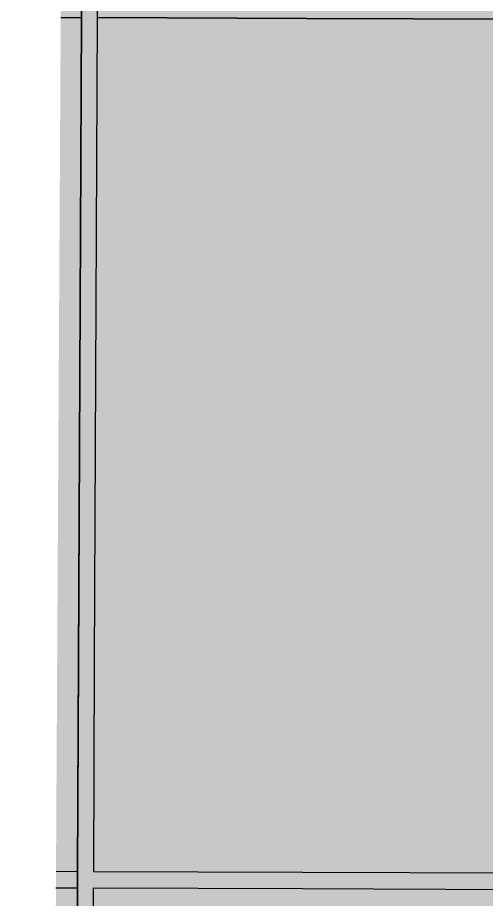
# Model space of a CAD drawing. Extents: x 560272 to 568164, y 6204780 to 6214217.
# Drawn here: x 565234.4 to 565263.6, y 6210129 to 6210183.9 of the extents above; entities that cross this region are included whole.
import ezdxf

# ---------------------------------------------------------------- set-up
doc = ezdxf.new("R2010")
doc.units = 0
doc.header["$LTSCALE"] = 5
doc.layers.add('Quarters', color=8, linetype='Continuous')
doc.layers.add('Townships', color=57, linetype='Continuous')
doc.layers.add('ROUTE-MAP-BACKGROUND-H', color=7, linetype='Continuous', true_color=0xf0ebff)

msp = doc.modelspace()

# ---------------------------------------------------------------- hatches: boundary and pattern name
at = {"layer": 'ROUTE-MAP-BACKGROUND-H'}
h = msp.add_hatch(color=256, dxfattribs=at)
h.dxf.hatch_style = 1
h.paths.add_polyline_path([(565237.99, 6210345.866), (566535.85, 6210345.729), (566539.103, 6209697.377), (565234.412, 6209697.744)])

# ---------------------------------------------------------------- linework, layer by layer
at = {"layer": 'Quarters', "flags": 128}
for points in [[(565252.39, 6210183.816), (565239.389, 6210183.86), (565239.449, 6210197.24), (565239.51, 6210210.619), (565239.571, 6210223.998), (565239.631, 6210237.378), (565252.627, 6210237.333), (565265.958, 6210237.288), (565279.289, 6210237.243), (565292.62, 6210237.197), (565292.564, 6210223.817), (565292.509, 6210210.438), (565292.453, 6210197.058), (565292.398, 6210183.679), (565279.062, 6210183.724), (565265.726, 6210183.77)], [(565252.154, 6210130.632), (565239.148, 6210130.677), (565239.207, 6210143.722), (565239.268, 6210157.101), (565239.328, 6210170.481), (565239.389, 6210183.86), (565252.39, 6210183.816), (565265.726, 6210183.77), (565279.062, 6210183.724), (565292.398, 6210183.679), (565292.342, 6210170.299), (565292.287, 6210156.919), (565292.231, 6210143.539), (565292.177, 6210130.495), (565278.836, 6210130.54), (565265.495, 6210130.586)], [(565251.913, 6210076.111), (565238.901, 6210076.156), (565238.962, 6210089.535), (565239.023, 6210102.915), (565239.083, 6210116.294), (565239.144, 6210129.674), (565252.15, 6210129.629), (565265.491, 6210129.583), (565278.832, 6210129.537), (565292.173, 6210129.491), (565292.117, 6210116.111), (565292.062, 6210102.732), (565292.006, 6210089.352), (565291.951, 6210075.973), (565278.605, 6210076.019), (565265.259, 6210076.065)]]:
    msp.add_lwpolyline(points, close=True, dxfattribs=at)
for points in [[(565237.096, 6210183.871), (565238.385, 6210183.864), (565238.325, 6210170.484), (565238.264, 6210157.105), (565238.204, 6210143.725), (565238.145, 6210130.681), (565236.802, 6210130.688)], [(565236.797, 6210129.684), (565238.14, 6210129.677), (565238.08, 6210116.298), (565238.019, 6210102.918), (565237.958, 6210089.539), (565237.898, 6210076.159), (565236.501, 6210076.167)]]:
    msp.add_lwpolyline(points, dxfattribs=at)
at = {"layer": 'Townships', "flags": 128}
for points in [[(565237.979, 6210343.833), (565239.11, 6210343.827), (565238.994, 6210318.326), (565238.873, 6210291.568), (565238.752, 6210264.809), (565238.632, 6210238.385), (565238.628, 6210237.381), (565238.507, 6210210.622), (565238.385, 6210183.864), (565238.264, 6210157.105), (565238.145, 6210130.681), (565238.14, 6210129.677), (565238.019, 6210102.918), (565237.898, 6210076.159), (565237.777, 6210049.401), (565237.657, 6210022.977), (565237.652, 6210021.973), (565236.202, 6210021.981)], [(565238.019, 6210102.918), (565238.14, 6210129.677), (565238.145, 6210130.681), (565238.264, 6210157.105), (565238.385, 6210183.864), (565238.507, 6210210.622), (565238.628, 6210237.381), (565238.632, 6210238.385), (565238.752, 6210264.809), (565238.873, 6210291.568), (565238.994, 6210318.326), (565239.11, 6210343.827), (565240.113, 6210343.824), (565266.42, 6210343.734), (565293.062, 6210343.644), (565294.065, 6210343.641), (565320.372, 6210343.552), (565347.014, 6210343.462), (565348.018, 6210343.458), (565374.325, 6210343.369), (565400.967, 6210343.279), (565401.971, 6210343.276)]]:
    msp.add_lwpolyline(points, dxfattribs=at)

doc.saveas('drawing.dxf')
